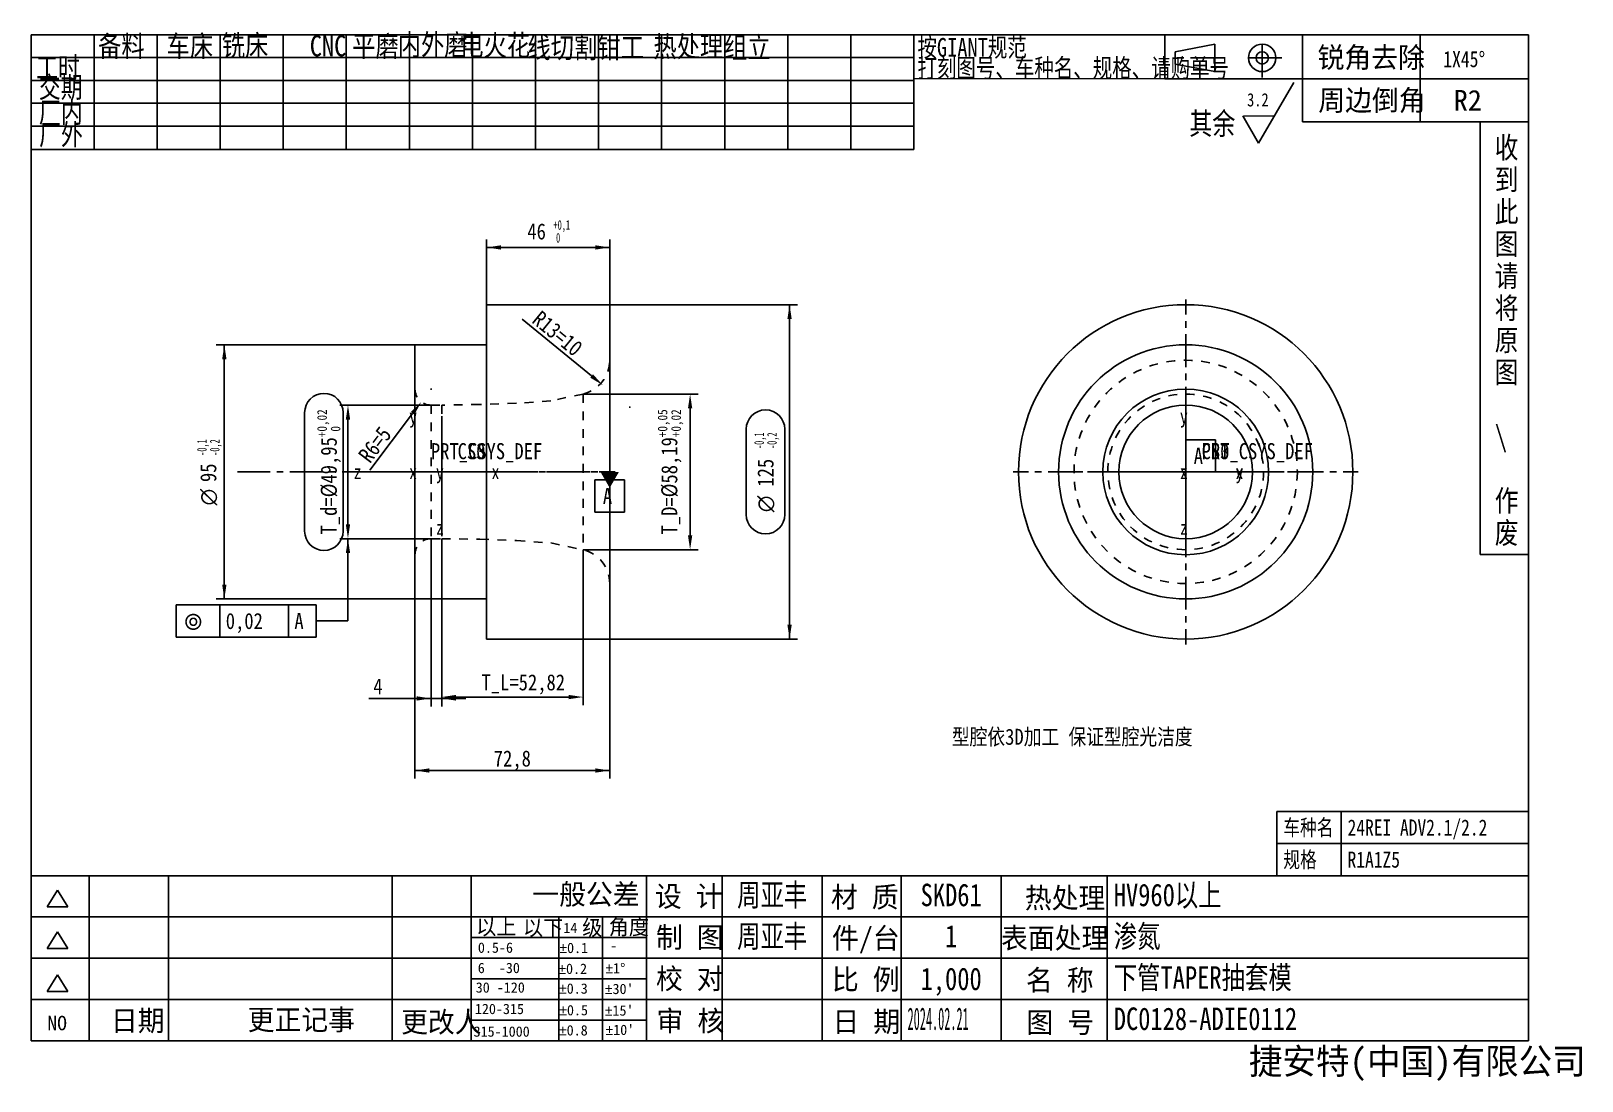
# Model space of a CAD drawing. Header units: millimetres. Extents: x 11 to 301, y 5 to 202.
import ezdxf
from ezdxf.enums import TextEntityAlignment as Align

# ---------------------------------------------------------------- set-up
doc = ezdxf.new("R2010")
doc.units = ezdxf.units.MM
doc.header["$LTSCALE"] = 16.335
doc.header["$PDMODE"] = 3
doc.header["$PDSIZE"] = 8
doc.linetypes.add('CENTER', pattern=[0.6, 0.375, -0.075, 0.075, -0.075])
doc.linetypes.add('HIDDEN', pattern=[0.2, 0.1, -0.1])
doc.layers.get('0').update_dxf_attribs({"linetype": 'CONTINUOUS'})
doc.layers.get('Defpoints').update_dxf_attribs({"linetype": 'CONTINUOUS'})
for name, color, linetype in [('02___PRT_ALL_AXES', 7, 'CONTINUOUS'), ('05___PRT_ALL_DTM_CSYS', 7, 'CONTINUOUS'), ('DEFAULT_1', 7, 'CENTER'), ('DEFAULT_2', 8, 'HIDDEN')]:
    doc.layers.add(name, color=color, linetype=linetype)
doc.styles.get("Standard").update_dxf_attribs({"font": 'txt', "width": 0.85})
doc.styles.add('TEXTSTYLE_2', font='txt')
doc.styles.add('TEXTSTYLE_3', font='gdt')
doc.styles.add('TEXTSTYLE_4', font='txt', dxfattribs={"width": 0.85})
doc.styles.add('TEXTSTYLE_5', font='txt', dxfattribs={"width": 0.8})
doc.styles.add('TEXTSTYLE_6', font='txt', dxfattribs={"width": 0.6})
doc.styles.add('TEXTSTYLE_7', font='gdt', dxfattribs={"width": 0.85})
doc.styles.add('TEXTSTYLE_8', font='txt', dxfattribs={"width": 0.4})
doc.dimstyles.new('DIMSTYLE_1', dxfattribs={"dimtxt": 3, "dimasz": 2.7, "dimexe": 1.5, "dimexo": 0, "dimgap": 0.75, "dimtad": 1, "dimlfac": 2, "dimtxsty": 'STANDARD', "dimblk": '_FILLED', "dimblk1": '_FILLED', "dimblk2": '_FILLED', "dimcen": 0.09, "dimadec": 0, "dimazin": 0, "dimtol": 1, "dimtp": 0.1, "dimtfac": 0.6, "dimtofl": 0, "dimtmove": 0, "dimatfit": 3, "dimldrblk": '_FILLED', "dimfxl": 1, "dimtolj": 1, "dimarcsym": 0})
doc.dimstyles.new('DIMSTYLE_2', dxfattribs={"dimtxt": 3, "dimasz": 2.7, "dimexe": 1.5, "dimexo": 0, "dimgap": 0.75, "dimtad": 1, "dimlfac": 2, "dimtxsty": 'STANDARD', "dimblk": '_FILLED', "dimblk1": '_FILLED', "dimblk2": '_FILLED', "dimcen": 0.09, "dimadec": 0, "dimazin": 0, "dimtol": 1, "dimtp": -0.1, "dimtm": 0.2, "dimtfac": 0.6, "dimtofl": 0, "dimtmove": 0, "dimatfit": 3, "dimldrblk": '_FILLED', "dimfxl": 1, "dimtolj": 1, "dimarcsym": 0})
doc.dimstyles.new('DIMSTYLE_3', dxfattribs={"dimtxt": 3, "dimasz": 2.7, "dimexe": 1.5, "dimexo": 0, "dimgap": 0.75, "dimtad": 1, "dimlfac": 2, "dimtxsty": 'STANDARD', "dimblk": '_FILLED', "dimblk1": '_FILLED', "dimblk2": '_FILLED', "dimcen": 0.09, "dimadec": 0, "dimazin": 0, "dimtp": 0.01, "dimtm": 0.01, "dimtfac": 1, "dimtofl": 0, "dimtmove": 0, "dimatfit": 3, "dimldrblk": '_FILLED', "dimfxl": 1, "dimtolj": 1, "dimarcsym": 0})
doc.dimstyles.new('DIMSTYLE_4', dxfattribs={"dimtxt": 3, "dimasz": 2.7, "dimexe": 1.5, "dimexo": 0, "dimgap": 0.75, "dimtad": 1, "dimlfac": 2, "dimtxsty": 'STANDARD', "dimblk": '_FILLED', "dimblk1": '_FILLED', "dimblk2": '_FILLED', "dimcen": 0.09, "dimadec": 0, "dimazin": 0, "dimtol": 1, "dimtp": 0.02, "dimtfac": 0.6, "dimtofl": 0, "dimtmove": 0, "dimatfit": 3, "dimldrblk": '_FILLED', "dimfxl": 1, "dimtolj": 1, "dimarcsym": 0})
doc.dimstyles.new('DIMSTYLE_5', dxfattribs={"dimtxt": 3, "dimasz": 2.7, "dimexe": 1.5, "dimexo": 0, "dimgap": 0.75, "dimtad": 1, "dimlfac": 2, "dimtxsty": 'STANDARD', "dimblk": '_FILLED', "dimblk1": '_FILLED', "dimblk2": '_FILLED', "dimcen": 0.09, "dimadec": 0, "dimazin": 0, "dimtol": 1, "dimtp": 0.05, "dimtm": -0.02, "dimtfac": 0.6, "dimtofl": 0, "dimtmove": 0, "dimatfit": 3, "dimldrblk": '_FILLED', "dimfxl": 1, "dimtolj": 1, "dimarcsym": 0})
doc.dimstyles.new('DIMSTYLE_6', dxfattribs={"dimtxt": 3, "dimasz": 2.7, "dimexe": 1.5, "dimexo": 0, "dimtad": 1, "dimlfac": 2, "dimtxsty": 'STANDARD', "dimblk": '_FILLED', "dimblk1": '_FILLED', "dimblk2": '_FILLED', "dimcen": 0.09, "dimadec": 0, "dimazin": 0, "dimtp": 0.01, "dimtm": 0.01, "dimtfac": 1, "dimtofl": 0, "dimtmove": 0, "dimatfit": 3, "dimldrblk": '_FILLED', "dimfxl": 1, "dimtolj": 1, "dimarcsym": 0})
doc.dimstyles.get("Standard").update_dxf_attribs({"dimtxt": 3, "dimasz": 2.7, "dimexe": 1.5, "dimexo": 0, "dimtad": 1, "dimtxsty": 'STANDARD', "dimblk": '_FILLED', "dimblk1": '_FILLED', "dimblk2": '_FILLED', "dimcen": 0.09, "dimadec": 0, "dimazin": 0, "dimtol": 1, "dimtp": 0.01, "dimtm": 0.01, "dimtfac": 1, "dimtofl": 0, "dimtmove": 0, "dimatfit": 3, "dimldrblk": '_FILLED', "dimfxl": 1, "dimtolj": 1, "dimarcsym": 0})

# ---------------------------------------------------------------- blocks, each defined once
blk = doc.blocks.new('_FILLED')
at = {"color": 0, "linetype": 'ByBlock'}
blk.add_solid([(0, 0), (-1, 0.15), (-1, -0.15)], dxfattribs=at)
blk = doc.blocks.new('*D1')
at = {"color": 2, "linetype": 'Continuous', "transparency": 16777216}
for p, q in [((96.41, 150.43), (96.41, 162.63)), ((119.41, 150.43), (119.41, 162.63)), ((96.41, 161.13), (107.91, 161.13)), ((119.41, 161.13), (107.91, 161.13))]:
    blk.add_line(p, q, dxfattribs=at)
at = {"color": 2, "linetype": 'Continuous', "transparency": 16777216, "xscale": 2.7, "yscale": 2.7, "zscale": 2.7, "rotation": 180}
blk.add_blockref('_FILLED', (96.41, 161.13), dxfattribs=at)
at = {"color": 2, "linetype": 'Continuous', "transparency": 16777216, "xscale": 2.7, "yscale": 2.7, "zscale": 2.7}
blk.add_blockref('_FILLED', (119.41, 161.13), dxfattribs=at)
at = {"color": 2, "linetype": 'Continuous', "transparency": 16777216, "width": 0.85}
blk.add_text('46', height=3, dxfattribs=at).set_placement((105.75, 162.63), align=Align.CENTER)
at = {"color": 2, "linetype": 'Continuous', "transparency": 16777216, "style": 'TEXTSTYLE_6', "width": 0.6}
for s, p in [('+0,1', (110.46, 164.43)), (' 0', (109.38, 162.03))]:
    blk.add_text(s, height=1.8, dxfattribs=at).set_placement(p, align=Align.CENTER)
blk = doc.blocks.new('*D2')
at = {"color": 2, "linetype": 'Continuous', "transparency": 16777216}
for p, q in [((119.41, 150.43), (154.53, 150.43)), ((153.03, 150.43), (153.03, 119.18)), ((153.03, 87.93), (153.03, 119.18)), ((119.41, 87.93), (154.53, 87.93))]:
    blk.add_line(p, q, dxfattribs=at)
at = {"color": 2, "linetype": 'Continuous', "transparency": 16777216, "xscale": 2.7, "yscale": 2.7, "zscale": 2.7}
for p, rotation in [((153.03, 150.43), 90), ((153.03, 87.93), 270)]:
    blk.add_blockref('_FILLED', p, dxfattribs=dict(at, rotation=rotation))
at = {"color": 2, "linetype": 'Continuous', "transparency": 16777216, "style": 'TEXTSTYLE_6', "width": 0.6}
for s, p in [('-0,1', (148.23, 125.01)), ('-0,2', (150.63, 125.01))]:
    blk.add_text(s, height=1.8, rotation=90, dxfattribs=at).set_placement(p, align=Align.CENTER)
at = {"color": 2, "linetype": 'Continuous', "transparency": 16777216, "width": 0.85}
blk.add_text('125', height=3, rotation=90, dxfattribs=at).set_placement((150.03, 119.02), align=Align.CENTER)
at = {"color": 2, "linetype": 'Continuous', "transparency": 16777216, "style": 'TEXTSTYLE_7'}
blk.add_text('n', height=3, rotation=90, dxfattribs=at).set_placement((150.03, 113.2), align=Align.CENTER)
blk = doc.blocks.new('*D3')
at = {"color": 2, "linetype": 'Continuous', "transparency": 16777216}
for p, q in [((83.01, 142.93), (45.88, 142.93)), ((47.38, 142.93), (47.38, 119.18)), ((47.38, 95.43), (47.38, 119.18)), ((83.01, 95.43), (45.88, 95.43))]:
    blk.add_line(p, q, dxfattribs=at)
at = {"color": 2, "linetype": 'Continuous', "transparency": 16777216, "xscale": 2.7, "yscale": 2.7, "zscale": 2.7}
for p, rotation in [((47.38, 142.93), 90), ((47.38, 95.43), 270)]:
    blk.add_blockref('_FILLED', p, dxfattribs=dict(at, rotation=rotation))
at = {"color": 2, "linetype": 'Continuous', "transparency": 16777216, "style": 'TEXTSTYLE_6', "width": 0.6}
for s, p in [('-0,1', (44.08, 123.73)), ('-0,2', (46.48, 123.73))]:
    blk.add_text(s, height=1.8, rotation=90, dxfattribs=at).set_placement(p, align=Align.CENTER)
at = {"color": 2, "linetype": 'Continuous', "transparency": 16777216, "width": 0.85}
blk.add_text('95', height=3, rotation=90, dxfattribs=at).set_placement((45.88, 119.02), align=Align.CENTER)
at = {"color": 2, "linetype": 'Continuous', "transparency": 16777216, "style": 'TEXTSTYLE_7'}
blk.add_text('n', height=3, rotation=90, dxfattribs=at).set_placement((45.88, 114.47), align=Align.CENTER)
blk = doc.blocks.new('*D4')
at = {"color": 2, "linetype": 'Continuous', "transparency": 16777216}
for p, q in [((83.01, 95.43), (83.01, 61.87)), ((119.41, 87.93), (119.41, 61.87)), ((83.01, 63.37), (101.21, 63.37)), ((119.41, 63.37), (101.21, 63.37))]:
    blk.add_line(p, q, dxfattribs=at)
at = {"color": 2, "linetype": 'Continuous', "transparency": 16777216, "xscale": 2.7, "yscale": 2.7, "zscale": 2.7, "rotation": 180}
blk.add_blockref('_FILLED', (83.01, 63.37), dxfattribs=at)
at = {"color": 2, "linetype": 'Continuous', "transparency": 16777216, "xscale": 2.7, "yscale": 2.7, "zscale": 2.7}
blk.add_blockref('_FILLED', (119.41, 63.37), dxfattribs=at)
at = {"color": 2, "linetype": 'Continuous', "transparency": 16777216, "insert": (101.21, 67.12), "char_height": 3, "width": 10.2, "attachment_point": 2, "line_spacing_factor": 0.9}
blk.add_mtext('72,8', dxfattribs=at)
blk = doc.blocks.new('*D5')
at = {"color": 0, "linetype": 'Continuous', "lineweight": -2, "transparency": 16777216}
for p, q in [((87.13, 131.67), (68.99, 131.67)), ((70.49, 128.97), (70.49, 109.4)), ((87.76, 106.7), (68.99, 106.7))]:
    blk.add_line(p, q, dxfattribs=at)
at = {"layer": 'Defpoints', "color": 0, "linetype": 'Continuous', "transparency": 16777216}
for p in [(87.13, 131.67), (70.49, 106.7), (87.76, 106.7)]:
    blk.add_point(p, dxfattribs=at)
at = {"color": 0, "linetype": 'Continuous', "lineweight": -2, "transparency": 16777216, "xscale": 2.7, "yscale": 2.7, "zscale": 2.7}
for p, rotation in [((70.49, 131.67), 90), ((70.49, 106.7), 270)]:
    blk.add_blockref('_FILLED', p, dxfattribs=dict(at, rotation=rotation))
at = {"color": 0, "linetype": 'Continuous', "transparency": 16777216, "insert": (64.74, 119.18), "char_height": 3, "attachment_point": 2, "rotation": 90}
blk.add_mtext('\\A1;T_d=%%C49,95{\\H1.8;\\S+0,02^  0;}', dxfattribs=at)
blk = doc.blocks.new('*D6')
at = {"color": 0, "linetype": 'Continuous', "lineweight": -2, "transparency": 16777216}
for p, q in [((114.42, 133.73), (135.94, 133.73)), ((134.44, 107.33), (134.44, 131.03)), ((114.42, 104.63), (135.94, 104.63))]:
    blk.add_line(p, q, dxfattribs=at)
at = {"layer": 'Defpoints', "color": 0, "linetype": 'Continuous', "transparency": 16777216}
for p in [(114.42, 133.73), (134.44, 133.73), (114.42, 104.63)]:
    blk.add_point(p, dxfattribs=at)
at = {"color": 0, "linetype": 'Continuous', "lineweight": -2, "transparency": 16777216, "xscale": 2.7, "yscale": 2.7, "zscale": 2.7}
for p, rotation in [((134.44, 133.73), 90), ((134.44, 104.63), 270)]:
    blk.add_blockref('_FILLED', p, dxfattribs=dict(at, rotation=rotation))
at = {"color": 0, "linetype": 'Continuous', "transparency": 16777216, "insert": (128.39, 119.18), "char_height": 3, "attachment_point": 2, "rotation": 90}
blk.add_mtext('\\A1;T_D=%%C58,19{\\H1.8;\\S+0,05^ +0,02;}', dxfattribs=at)
blk = doc.blocks.new('*D7')
at = {"color": 0, "linetype": 'Continuous', "lineweight": -2, "transparency": 16777216}
for p, q in [((88.01, 106.7), (88.01, 75.6)), ((114.42, 104.63), (114.42, 75.6)), ((90.71, 77.1), (111.72, 77.1))]:
    blk.add_line(p, q, dxfattribs=at)
at = {"layer": 'Defpoints', "color": 0, "linetype": 'Continuous', "transparency": 16777216}
for p in [(88.01, 106.7), (114.42, 104.63), (114.42, 77.1)]:
    blk.add_point(p, dxfattribs=at)
at = {"color": 0, "linetype": 'Continuous', "lineweight": -2, "transparency": 16777216, "xscale": 2.7, "yscale": 2.7, "zscale": 2.7, "rotation": 180}
blk.add_blockref('_FILLED', (88.01, 77.1), dxfattribs=at)
at = {"color": 0, "linetype": 'Continuous', "lineweight": -2, "transparency": 16777216, "xscale": 2.7, "yscale": 2.7, "zscale": 2.7}
blk.add_blockref('_FILLED', (114.42, 77.1), dxfattribs=at)
at = {"color": 0, "linetype": 'Continuous', "transparency": 16777216, "insert": (103.26, 81.35), "char_height": 3, "width": 12.75, "attachment_point": 2}
blk.add_mtext('\\A1;T_L=52,82', dxfattribs=at)
blk = doc.blocks.new('*D8')
at = {"color": 2, "linetype": 'Continuous', "transparency": 16777216}
for p, q in [((86.01, 106.7), (86.01, 75.34)), ((88.01, 106.7), (88.01, 75.34)), ((86.01, 76.84), (74.41, 76.84)), ((74.41, 76.84), (87.01, 76.84)), ((92.51, 76.84), (87.01, 76.84)), ((88.01, 76.84), (92.51, 76.84))]:
    blk.add_line(p, q, dxfattribs=at)
at = {"color": 2, "linetype": 'Continuous', "transparency": 16777216, "xscale": 2.7, "yscale": 2.7, "zscale": 2.7}
blk.add_blockref('_FILLED', (86.01, 76.84), dxfattribs=at)
at = {"color": 2, "linetype": 'Continuous', "transparency": 16777216, "xscale": 2.7, "yscale": 2.7, "zscale": 2.7, "rotation": 180}
blk.add_blockref('_FILLED', (88.01, 76.84), dxfattribs=at)
at = {"color": 2, "linetype": 'Continuous', "transparency": 16777216, "insert": (76.96, 80.59), "char_height": 3, "width": 2.55, "attachment_point": 3, "line_spacing_factor": 0.9}
blk.add_mtext('4', dxfattribs=at)
blk = doc.blocks.new('*D9')
at = {"color": 0, "linetype": 'Continuous', "lineweight": -2, "transparency": 16777216}
for p, q in [((85.92, 134.67), (86.1, 134.67)), ((86.01, 134.58), (86.01, 134.76)), ((74.56, 119.51), (82.57, 130.12))]:
    blk.add_line(p, q, dxfattribs=at)
at = {"layer": 'Defpoints', "color": 0, "linetype": 'Continuous', "transparency": 16777216}
for p in [(86.01, 134.67), (84.2, 132.28)]:
    blk.add_point(p, dxfattribs=at)
at = {"color": 0, "linetype": 'Continuous', "lineweight": -2, "transparency": 16777216, "xscale": 2.7, "yscale": 2.7, "zscale": 2.7, "rotation": 52.92555056124151}
blk.add_blockref('_FILLED', (84.2, 132.28), dxfattribs=at)
at = {"color": 0, "linetype": 'Continuous', "transparency": 16777216, "insert": (76.4, 127.96), "char_height": 3, "width": 5.1, "attachment_point": 3, "rotation": 52.9256}
blk.add_mtext('\\A1;R6=5', dxfattribs=at)
blk = doc.blocks.new('*D10')
at = {"color": 0, "linetype": 'Continuous', "lineweight": -2, "transparency": 16777216}
for p, q in [((103.07, 147.71), (116.03, 137.11)), ((123.06, 131.28), (123.24, 131.28)), ((123.15, 131.19), (123.15, 131.37))]:
    blk.add_line(p, q, dxfattribs=at)
at = {"layer": 'Defpoints', "color": 0, "linetype": 'Continuous', "transparency": 16777216}
for p in [(118.12, 135.4), (123.15, 131.28)]:
    blk.add_point(p, dxfattribs=at)
at = {"color": 0, "linetype": 'Continuous', "lineweight": -2, "transparency": 16777216, "xscale": 2.7, "yscale": 2.7, "zscale": 2.7, "rotation": 320.7255145840577}
blk.add_blockref('_FILLED', (118.12, 135.4), dxfattribs=at)
at = {"color": 0, "linetype": 'Continuous', "transparency": 16777216, "insert": (110.62, 146.22), "char_height": 3, "width": 7.65, "attachment_point": 2, "rotation": 320.7255}
blk.add_mtext('\\A1;R13=10', dxfattribs=at)
blk = doc.blocks.new('*T11')
at = {"color": 2, "linetype": 'Continuous'}
for p, q in [((0, 0), (150.6908, 0)), ((0, 0), (0, -30.848)), ((18.693, 0), (18.693, -30.848)), ((33.45, 0), (33.45, -30.848)), ((52.142, 0), (52.142, -30.848)), ((71.9857, 0), (71.9857, -30.848)), ((150.6908, 0), (150.6908, -30.848)), ((0, -7.715), (150.6908, -7.715)), ((0, -15.426), (150.6908, -15.426)), ((0, -23.137), (150.6908, -23.137)), ((0, -30.848), (150.6908, -30.848))]:
    blk.add_line(p, q, dxfattribs=at)
at = {"color": 7, "linetype": 'Continuous', "char_height": 4.2, "line_spacing_factor": 0.9}
for s, insert, width, attachment_point, style in [('周亚丰', (9.3465, -1.5), 20.16, 2, 'TEXTSTYLE_5'), ('SKD61', (42.796, -1.5), 33.6, 2, 'TEXTSTYLE_5'), ('HV960以上', (73.1857, -1.5), 47.04, 1, 'TEXTSTYLE_5'), ('周亚丰', (9.3465, -9.215), 20.16, 2, 'TEXTSTYLE_5'), ('渗氮', (73.1857, -9.215), 13.44, 1, 'TEXTSTYLE_5'), ('1', (42.796, -9.215), 6.72, 2, 'TEXTSTYLE_5'), ('1,000', (42.796, -17.1815), 33.6, 2, 'TEXTSTYLE_5'), ('下管TAPER抽套模 ', (73.1857, -16.926), 73.92, 1, 'TEXTSTYLE_5'), ('2024.02.21\\P \\P ', (34.65, -24.637), 33.6, 1, 'TEXTSTYLE_8'), ('DC0128-ADIE0112', (73.1857, -24.637), 100.8, 1, 'TEXTSTYLE_5')]:
    blk.add_mtext(s, dxfattribs=dict(at, insert=insert, width=width, attachment_point=attachment_point, style=style))
blk = doc.blocks.new('*T12')
at = {"color": 2, "linetype": 'Continuous'}
for p, q in [((0, 0), (47, 0)), ((0, 0), (0, -12)), ((12, 0), (12, -12)), ((47, 0), (47, -12)), ((0, -6), (47, -6)), ((0, -12), (47, -12))]:
    blk.add_line(p, q, dxfattribs=at)
at = {"color": 7, "linetype": 'Continuous', "char_height": 3, "attachment_point": 1, "line_spacing_factor": 0.9, "style": 'TEXTSTYLE_5'}
for s, insert, width in [('车种名', (1.2, -1.5), 14.4), ('24REI ADV2.1/2.2', (13.2, -1.5), 76.8), ('规格', (1.2, -7.5), 9.6)]:
    blk.add_mtext(s, dxfattribs=dict(at, insert=insert, width=width))
at = {"color": 2, "linetype": 'Continuous', "insert": (13.2, -7.5), "char_height": 3, "width": 28.8, "attachment_point": 1, "line_spacing_factor": 0.9, "style": 'TEXTSTYLE_5'}
blk.add_mtext('R1A1Z5', dxfattribs=at)

msp = doc.modelspace()

# ---------------------------------------------------------------- linework, layer by layer
at = {"color": 7, "linetype": 'Continuous'}
for p, q in [((11.2469, 200.8695), (11.2469, 12.8626)), ((11.247, 200.8696), (291.1286, 200.8695)), ((291.1286, 12.8626), (291.1286, 200.8695)), ((282.1286, 103.7151), (282.1286, 184.6032)), ((282.1286, 103.7151), (291.1286, 103.7151)), ((11.2469, 12.8626), (291.1286, 12.8626))]:
    msp.add_line(p, q, dxfattribs=at)
at = {"color": 2, "linetype": 'Continuous'}
for p, q in [((23.0342, 200.8695), (23.0342, 179.4155)), ((34.8216, 200.8695), (34.8216, 179.4155)), ((46.6089, 200.8695), (46.6089, 179.4155)), ((58.3962, 200.8695), (58.3962, 179.4155)), ((70.1835, 200.8695), (70.1835, 179.4155)), ((81.9708, 200.8695), (81.9708, 179.4155)), ((93.7582, 200.8695), (93.7582, 179.4155)), ((105.5455, 200.8695), (105.5455, 179.4155)), ((117.3328, 200.8695), (117.3328, 179.4155)), ((129.1201, 200.8695), (129.1201, 179.4155)), ((140.9074, 200.8695), (140.9074, 179.4155)), ((152.6948, 200.8695), (152.6948, 179.4155)), ((164.4821, 200.8695), (164.4821, 179.4155)), ((176.2694, 200.8695), (176.2694, 179.4155)), ((223.1837, 200.8695), (223.1837, 192.6744)), ((248.9083, 200.8695), (248.9083, 184.6032)), ((270.8817, 184.6032), (270.8817, 200.8695)), ((225.1222, 197.7076), (232.5267, 199.1069)), ((225.1222, 197.7076), (225.1222, 195.3919)), ((232.5267, 199.1069), (232.5267, 193.9926)), ((11.2469, 196.6088), (176.2694, 196.6088)), ((225.1222, 195.3919), (232.5267, 193.9926)), ((11.2469, 192.348), (176.2694, 192.348)), ((223.1837, 192.6744), (176.1981, 192.7057)), ((223.1837, 192.6744), (291.1286, 192.6744)), ((240.7098, 180.6162), (247.2669, 191.9734)), ((11.2469, 188.0873), (176.2694, 188.0873)), ((237.7628, 185.7207), (240.7098, 180.6162)), ((237.8794, 185.6776), (243.6569, 185.7207)), ((11.2469, 183.8265), (176.2694, 183.8265)), ((248.9083, 184.6032), (291.1286, 184.6032)), ((11.2469, 179.4155), (176.2694, 179.4155)), ((62.3902, 130.2576), (62.3902, 108.1076)), ((69.5902, 108.1076), (69.5902, 130.2576)), ((88.0104, 108.7876), (88.0104, 129.5776)), ((227.0717, 108.7876), (227.0717, 129.5776)), ((144.9324, 127.1676), (144.9324, 111.1976)), ((152.1324, 111.1976), (152.1324, 127.1676)), ((98.4054, 119.1826), (77.6154, 119.1826)), ((237.4667, 119.1826), (216.6767, 119.1826)), ((38.3963, 94.3146), (38.3963, 88.3146)), ((64.5213, 94.3146), (38.3963, 94.3146)), ((46.5213, 88.3146), (46.5213, 94.3146)), ((59.3463, 88.3146), (59.3463, 94.3146)), ((64.5213, 88.3146), (64.5213, 94.3146)), ((38.3963, 88.3146), (64.5213, 88.3146)), ((11.2469, 43.7151), (291.1286, 43.7151)), ((22.09, 12.8626), (22.09, 43.7151)), ((36.9344, 12.8626), (36.9344, 43.7151)), ((78.7281, 12.8626), (78.7281, 43.7151)), ((93.4902, 12.8626), (93.4902, 43.7151)), ((126.2708, 12.8692), (126.2709, 43.7151)), ((192.5806, 12.8696), (192.5799, 43.7151)), ((212.4235, 12.8626), (212.4235, 43.7151)), ((16.205, 40.9885), (14.269, 37.8627)), ((16.205, 40.9885), (18.141, 37.8627)), ((14.269, 37.8627), (18.141, 37.8627)), ((11.2469, 36.002), (291.1286, 36.002)), ((109.8805, 12.8626), (109.8805, 36.002)), ((118.0757, 12.8626), (118.0757, 36.002)), ((16.205, 33.2485), (14.269, 30.1228)), ((16.205, 33.2485), (18.141, 30.1228)), ((93.4902, 32.1454), (126.2709, 32.1454)), ((14.269, 30.1228), (18.141, 30.1228)), ((11.2469, 28.2888), (291.1286, 28.2888)), ((16.205, 25.2109), (14.269, 22.0852)), ((16.205, 25.2109), (18.141, 22.0852)), ((93.4902, 24.4323), (126.2709, 24.4323)), ((11.2469, 20.5757), (291.1286, 20.5757)), ((14.269, 22.0852), (18.141, 22.0852)), ((93.4902, 16.7192), (126.2709, 16.7192))]:
    msp.add_line(p, q, dxfattribs=at)
for radius in [2.5571, 1.1578]:
    msp.add_circle((241.3799, 196.5497), radius, dxfattribs=at)
at = {"color": 7, "linetype": 'Continuous'}
for radius in [15.4875, 12.4875]:
    msp.add_circle((227.0717, 119.1826), radius, dxfattribs=at)
at = {"color": 2, "linetype": 'Continuous'}
for centre, start, end in [((65.9902, 130.2576), 0, 180), ((148.5324, 127.1676), 0, 180), ((148.5324, 111.1976), 180, 360), ((65.9902, 108.1076), 180, 360)]:
    msp.add_arc(centre, 3.6, start, end, dxfattribs=at)
at = {"layer": '02___PRT_ALL_AXES', "color": 2, "linetype": 'CENTER'}
for p, q in [((227.0717, 119.1826), (227.0717, 151.4326)), ((49.8136, 119.1826), (120.4104, 119.1826)), ((227.0717, 119.1826), (194.8217, 119.1826)), ((227.0717, 119.1826), (227.0717, 86.9326)), ((227.0717, 119.1826), (259.3217, 119.1826))]:
    msp.add_line(p, q, dxfattribs=at)
at = {"layer": '02___PRT_ALL_AXES', "color": 7, "linetype": 'Continuous'}
for p, q in [((96.4104, 150.4326), (96.4104, 87.9326)), ((119.4104, 150.4326), (96.4104, 150.4326)), ((119.4104, 150.4326), (119.4104, 87.9326)), ((83.0104, 142.9326), (83.0104, 95.4326)), ((96.4104, 142.9326), (83.0104, 142.9326)), ((96.4104, 95.4326), (83.0104, 95.4326)), ((119.4104, 87.9326), (96.4104, 87.9326))]:
    msp.add_line(p, q, dxfattribs=at)
at = {"layer": '02___PRT_ALL_AXES', "color": 2, "linetype": 'Continuous'}
for p, q in [((227.0717, 125.1826), (232.6217, 125.1826)), ((232.6217, 125.1826), (232.6217, 119.1826)), ((116.6354, 117.6826), (122.1854, 117.6826)), ((116.6354, 111.6826), (116.6354, 117.6826)), ((122.1854, 117.6826), (122.1854, 111.6826)), ((122.1854, 111.6826), (116.6354, 111.6826))]:
    msp.add_line(p, q, dxfattribs=at)
at = {"layer": '02___PRT_ALL_AXES', "color": 7, "linetype": 'Continuous'}
for radius in [31.25, 23.75]:
    msp.add_circle((227.0717, 119.1826), radius, dxfattribs=at)
at = {"layer": '02___PRT_ALL_AXES', "color": 2, "linetype": 'Continuous'}
msp.add_solid([(121.1425, 119.1826), (117.6784, 119.1826), (119.4104, 116.1826)], dxfattribs=at)
at = {"layer": '05___PRT_ALL_DTM_CSYS', "color": 2, "linetype": 'Continuous'}
for p, q in [((83.0104, 129.5776), (83.0104, 108.7876)), ((88.0104, 108.7876), (88.0104, 129.5776)), ((227.0717, 129.5776), (227.0717, 108.7876)), ((227.0717, 108.7876), (227.0717, 129.5776)), ((72.6154, 119.1826), (93.4054, 119.1826)), ((98.4054, 119.1826), (77.6154, 119.1826)), ((237.4667, 119.1826), (216.6767, 119.1826)), ((237.4667, 119.1826), (216.6767, 119.1826))]:
    msp.add_line(p, q, dxfattribs=at)
at = {"layer": 'DEFAULT_1', "color": 7, "linetype": 'CENTER'}
for p, q in [((241.3799, 192.8899), (241.3799, 200.2096)), ((234.0665, 196.5497), (224.5859, 196.5497)), ((245.0419, 196.5497), (237.7179, 196.5497))]:
    msp.add_line(p, q, dxfattribs=at)
at = {"layer": 'DEFAULT_2', "color": 8, "linetype": 'HIDDEN'}
for p, q in [((119.4104, 140.0528), (119.4104, 98.3124)), ((83.0104, 134.6701), (83.0104, 103.6951)), ((114.4228, 133.7312), (114.4228, 104.634)), ((86.0104, 131.6701), (86.0104, 106.6951)), ((86.0104, 131.6701), (88.0104, 131.6701)), ((88.0104, 131.6701), (88.0104, 106.6951)), ((88.0104, 119.1826), (119.4104, 119.1826)), ((206.2015, 119.1826), (214.5842, 119.1826)), ((239.5592, 119.1826), (247.9419, 119.1826)), ((86.0104, 106.6951), (88.0104, 106.6951))]:
    msp.add_line(p, q, dxfattribs=at)
for points in [[(114.4228, 133.7312), (108.4001, 132.4713), (101.9614, 132.0066), (95.1558, 131.7791), (88.0104, 131.6701)], [(88.0104, 106.6951), (95.1558, 106.5861), (101.9613, 106.3586), (108.4, 105.8939), (114.4228, 104.634)]]:
    msp.add_lwpolyline(points, dxfattribs=at)
for radius in [20.8702, 14.5486]:
    msp.add_circle((227.0717, 119.1826), radius, dxfattribs=at)
for centre, radius, start, end in [((112.9104, 140.0528), 6.5, 283.454711, 359.850895), ((86.0104, 134.6701), 3, 180, 270), ((86.0104, 103.6951), 3, 90, 180), ((112.9104, 98.3124), 6.5, 0.149105, 76.545289)]:
    msp.add_arc(centre, radius, start, end, dxfattribs=at)

# ---------------------------------------------------------------- block references
for name, p in [('*T12', (244.1299, 55.7173)), ('*T11', (140.4378, 43.7151))]:
    msp.add_blockref(name, p)

# ---------------------------------------------------------------- texts
at = {"color": 2, "linetype": 'Continuous', "width": 0.85}
for s, p in [('0,02', (47.6463, 89.8146)), ('A', (60.4713, 89.8146))]:
    msp.add_text(s, height=3, dxfattribs=at).set_placement(p)
at = {"color": 2, "linetype": 'Continuous', "style": 'TEXTSTYLE_7'}
msp.add_text('r', height=3, dxfattribs=at).set_placement((39.8963, 89.8146))
at = {"color": 2, "linetype": 'Continuous'}
for s, insert, char_height, width, attachment_point, line_spacing_factor, style in [('备料', (32.4861, 200.6903), 3.93538, 10.035217, 3, 0.9, 'TEXTSTYLE_4'), ('车床', (45.2772, 200.7339), 3.93538, 10.035217, 3, 0.9, 'TEXTSTYLE_4'), ('铣床', (55.6006, 200.8509), 3.93538, 10.035216, 3, 0.9, 'TEXTSTYLE_4'), ('CNC', (70.1823, 200.7898), 3.93538, 14.476574, 3, 0.9, 'TEXTSTYLE_4'), ('平磨', (79.9609, 200.7108), 3.93538, 10.035217, 3, 0.9, 'TEXTSTYLE_4'), ('内外磨', (92.8505, 201.0002), 3.93538, 15.052825, 3, 0.9, 'TEXTSTYLE_4'), ('电火花', (104.5234, 200.8873), 3.93538, 15.052825, 3, 0.9, 'TEXTSTYLE_4'), ('线切割', (117.0867, 200.4657), 3.93538, 15.052825, 3, 0.9, 'TEXTSTYLE_4'), ('钳工', (125.8194, 200.4639), 3.93538, 10.035217, 3, 0.9, 'TEXTSTYLE_4'), ('热处理', (140.6285, 200.6595), 3.93538, 15.052825, 3, 0.9, 'TEXTSTYLE_4'), ('组立', (149.4871, 200.4672), 3.93538, 10.035217, 3, 0.9, 'TEXTSTYLE_4'), ('按GIANT规范\\P打刻图号、车种名、规格、请购单号', (176.9356, 200.2731), 3.5, 67.2, 1, 0.66, 'TEXTSTYLE_5'), ('工时', (20.3849, 196.7193), 3.93538, 9.44491, 3, 0.9, 'TEXTSTYLE_5'), ('锐角去除', (251.7222, 198.5792), 3.85655, 23.139312, 1, 0.9, 'TEXTSTYLE_2'), ('1X45\\Fgdt;{\\Fgdt;~}', (275.2177, 197.8414), 3.019274, 11.674526, 1, 0.9, 'TEXTSTYLE_5'), ('交期', (20.8819, 193.0546), 3.93538, 9.44491, 3, 0.9, 'TEXTSTYLE_5'), ('厂内', (20.8929, 188.391), 3.93538, 9.44491, 3, 0.9, 'TEXTSTYLE_5'), ('3.2', (238.5487, 189.9601), 2.46965, 5.927163, 1, 0.9, 'TEXTSTYLE_5'), ('周边倒角', (251.8545, 190.5518), 3.85655, 23.139312, 1, 0.9, 'TEXTSTYLE_2'), ('R2', (277.1801, 190.5685), 3.85655, 7.713104, 1, 0.9, 'TEXTSTYLE_2'), ('其余', (227.7506, 186.3586), 4.13215, 9.917156, 1, 0.9, 'TEXTSTYLE_5'), ('厂外', (20.9368, 184.1992), 3.93538, 9.44491, 3, 0.9, 'TEXTSTYLE_5'), ('一般公差', (104.9375, 42.1596), 3.85655, 23.13931, 1, 0.9, 'TEXTSTYLE_2'), ('设 计', (127.8668, 41.7835), 3.85655, 17.354482, 1, 0.9, 'TEXTSTYLE_2'), ('材 质', (160.7542, 41.6494), 3.85655, 17.354481, 1, 0.9, 'TEXTSTYLE_2'), ('热处理', (197.0094, 41.4972), 3.85655, 17.354481, 1, 0.9, 'TEXTSTYLE_2'), ('以上', (94.4543, 35.5856), 2.89241, 8.677241, 1, 0.9, 'TEXTSTYLE_2'), ('以下', (103.1973, 35.4401), 2.89241, 8.677241, 1, 0.9, 'TEXTSTYLE_2'), ('14', (110.7509, 34.9128), 1.92828, 3.856552, 1, 0.9, 'TEXTSTYLE_2'), ('级', (114.2716, 35.4401), 2.8924, 4.338621, 1, 0.9, 'TEXTSTYLE_2'), ('角度', (119.226, 35.5856), 2.89241, 8.677241, 1, 0.9, 'TEXTSTYLE_2'), ('制 图', (128.0693, 34.1146), 3.85655, 17.354482, 1, 0.9, 'TEXTSTYLE_2'), ('件/台', (160.9567, 33.9806), 3.85655, 17.354481, 1, 0.9, 'TEXTSTYLE_2'), ('表面处理', (202.5902, 33.9866), 3.85655, 23.139308, 2, 0.9, 'TEXTSTYLE_2'), ('0.5-6', (94.773, 31.2314), 1.92828, 9.641379, 1, 0.9, 'TEXTSTYLE_2'), ('{\\Fgdt;`}\\Ftxt;0.1', (110.0274, 31.1821), 1.928276, 8.034483, 1, 0.9, 'TEXTSTYLE_3'), ('-', (119.4988, 31.5765), 1.9283, 1.928276, 1, 0.9, 'TEXTSTYLE_2'), ('6  -30', (94.7515, 27.4348), 1.92828, 11.569655, 1, 0.9, 'TEXTSTYLE_2'), ('{\\Fgdt;`}\\Ftxt;0.2', (109.83, 27.2847), 1.928276, 8.034483, 1, 0.9, 'TEXTSTYLE_3'), ('{\\Fgdt;`}\\Ftxt;1\\Fgdt;{\\Fgdt;~}', (118.6062, 27.3891), 1.928276, 5.463448, 1, 0.9, 'TEXTSTYLE_3'), ('校 对', (128.0693, 26.4015), 3.85655, 17.354482, 1, 0.9, 'TEXTSTYLE_2'), ('比 例', (160.9567, 26.2674), 3.85655, 17.354481, 1, 0.9, 'TEXTSTYLE_2'), ('名 称', (197.2119, 26.1153), 3.85655, 17.354481, 1, 0.9, 'TEXTSTYLE_2'), ('30 -120', (94.3661, 23.7841), 1.92828, 13.497931, 1, 0.9, 'TEXTSTYLE_2'), ('{\\Fgdt;`}\\Ftxt;0.3', (109.9622, 23.5847), 1.928276, 8.034483, 1, 0.9, 'TEXTSTYLE_3'), ("{\\Fgdt;`}\\Ftxt;30'", (118.522, 23.5195), 1.928276, 8.034483, 1, 0.9, 'TEXTSTYLE_3'), ('NO', (14.2943, 17.5212), 2.69959, 5.399172, 1, 0.9, 'TEXTSTYLE_2'), ('日期', (26.1811, 18.542), 3.85655, 11.569655, 1, 0.9, 'TEXTSTYLE_2'), ('更正记事', (51.741, 18.7215), 3.85655, 23.13931, 1, 0.9, 'TEXTSTYLE_2'), ('更改人', (80.4241, 18.2925), 3.85655, 17.354483, 1, 0.9, 'TEXTSTYLE_2'), ('120-315', (94.2109, 19.7748), 1.92828, 13.497931, 1, 0.9, 'TEXTSTYLE_2'), ('{\\Fgdt;`}\\Ftxt;0.5', (110.0043, 19.5467), 1.928276, 8.034483, 1, 0.9, 'TEXTSTYLE_3'), ("{\\Fgdt;`}\\Ftxt;15'", (118.5108, 19.4816), 1.928276, 8.034483, 1, 0.9, 'TEXTSTYLE_3'), ('审 核', (128.1705, 18.4985), 3.85655, 17.354482, 1, 0.9, 'TEXTSTYLE_2'), ('日 期', (161.058, 18.3644), 3.85655, 17.354481, 1, 0.9, 'TEXTSTYLE_2'), ('图 号', (197.3131, 18.2123), 3.85655, 17.354481, 1, 0.9, 'TEXTSTYLE_2'), ('315-1000', (93.9673, 15.5488), 1.92828, 15.42621, 1, 0.9, 'TEXTSTYLE_2'), ('{\\Fgdt;`}\\Ftxt;0.8', (109.9511, 15.7809), 1.928276, 8.034483, 1, 0.9, 'TEXTSTYLE_3'), ("{\\Fgdt;`}\\Ftxt;10'", (118.6456, 15.8729), 1.928276, 8.034483, 1, 0.9, 'TEXTSTYLE_3'), ('捷安特(中国)有限公司', (238.8843, 11.4518), 4.82069, 79.541385, 1, 0.9, 'TEXTSTYLE_2')]:
    msp.add_mtext(s, dxfattribs=dict(at, insert=insert, char_height=char_height, width=width, attachment_point=attachment_point, line_spacing_factor=line_spacing_factor, style=style))
at = {"color": 2, "linetype": 'Continuous', "attachment_point": 1, "line_spacing_factor": 0.9}
for s, insert, char_height, width in [('收\\P到\\P此\\P图\\P请\\P将\\P原\\P图\\P \\P\\\\\\P \\P作\\P废', (284.8456, 181.8082), 4, 5.1), ('型腔依3D加工 保证型腔光洁度\\P ', (183.3776, 71.1768), 3, 57.375)]:
    msp.add_mtext(s, dxfattribs=dict(at, insert=insert, char_height=char_height, width=width))
at = {"color": 7, "linetype": 'Continuous', "char_height": 3, "width": 7.65, "attachment_point": 1, "line_spacing_factor": 0.9}
for insert in [(90.9804, 124.5586), (230.0417, 124.5586)]:
    msp.add_mtext('CS3', dxfattribs=dict(at, insert=insert))
at = {"color": 7, "linetype": 'Continuous', "char_height": 2.6849, "width": 2.147946, "attachment_point": 1, "line_spacing_factor": 0.9, "style": 'TEXTSTYLE_5'}
for s, insert in [('y', (86.9364, 120.5251)), ('x', (97.3314, 120.5251)), ('x', (225.9977, 120.5251)), ('y', (236.3927, 120.5251)), ('z', (86.9364, 110.1301)), ('z', (225.9977, 110.1301))]:
    msp.add_mtext(s, dxfattribs=dict(at, insert=insert))
at = {"layer": '02___PRT_ALL_AXES', "color": 2, "linetype": 'Continuous', "char_height": 3, "width": 2.55, "attachment_point": 1, "line_spacing_factor": 0.9}
for insert in [(228.5717, 123.6826), (118.1354, 116.1826)]:
    msp.add_mtext('A', dxfattribs=dict(at, insert=insert))
at = {"layer": '05___PRT_ALL_DTM_CSYS', "color": 7, "linetype": 'Continuous', "char_height": 2.6849, "width": 2.147946, "attachment_point": 1, "line_spacing_factor": 0.9, "style": 'TEXTSTYLE_5'}
for s, insert in [('y', (81.9364, 130.9201)), ('y', (225.9977, 130.9201)), ('z', (71.5414, 120.5251)), ('x', (81.9364, 120.5251)), ('y', (86.9364, 120.5251)), ('x', (97.3314, 120.5251)), ('x', (225.9977, 120.5251)), ('z', (225.9977, 120.5251)), ('y', (236.3927, 120.5251)), ('x', (236.3927, 120.5251)), ('z', (86.9364, 110.1301)), ('z', (225.9977, 110.1301))]:
    msp.add_mtext(s, dxfattribs=dict(at, insert=insert))
at = {"layer": '05___PRT_ALL_DTM_CSYS', "color": 7, "linetype": 'Continuous', "char_height": 3, "attachment_point": 1, "line_spacing_factor": 0.9}
for s, insert, width in [('PRT_CSYS_DEF', (85.9804, 124.5586), 30.6), ('CS0', (90.9804, 124.5586), 7.65), ('CS0', (230.0417, 124.5586), 7.65), ('PRT_CSYS_DEF', (230.0417, 124.5586), 30.6)]:
    msp.add_mtext(s, dxfattribs=dict(at, insert=insert, width=width))

# ---------------------------------------------------------------- dimensions: what is measured, and where the dimension line sits
at = {"color": 2, "linetype": 'Continuous'}
for base, p1, p2, dimstyle, picture, middle in [((96.4104, 161.133), (119.4104, 150.4326), (96.4104, 150.4326), 'DIMSTYLE_1', '*D1', (107.9104, 161.133)), ((86.0104, 76.8439), (88.0104, 106.6951), (86.0104, 106.6951), 'DIMSTYLE_3', '*D8', (75.767, 76.8439))]:
    dim = msp.add_linear_dim(base=base, p1=p1, p2=p2, angle=180, dimstyle=dimstyle, dxfattribs=at)
    dim.commit()
    dim.dimension.update_dxf_attribs({"geometry": picture, "text_midpoint": middle, "dimtype": 160})
dim = msp.add_radius_dim(center=(123.1508, 131.2843), mpoint=(118.119, 135.3991), text='R<>=10', dimstyle='DIMSTYLE_6', override={"dimpost": '<>'}, dxfattribs=at)
dim.commit()
dim.dimension.update_dxf_attribs({"geometry": '*D10', "text_midpoint": (108.3206, 143.4116), "dimtype": 164})
for base, p1, p2, angle, text, dimstyle, picture, middle in [((153.0324, 87.9326), (119.4104, 150.4326), (119.4104, 87.9326), 270, '%%c<>', 'DIMSTYLE_2', '*D2', (153.0324, 119.1826)), ((47.3837, 95.4326), (83.0104, 142.9326), (83.0104, 95.4326), 270, '%%c<>', 'DIMSTYLE_2', '*D3', (47.3837, 119.1826)), ((134.4368, 133.7312), (114.4228, 104.634), (114.4228, 133.7312), 90, 'T_D=%%C<>', 'DIMSTYLE_5', '*D6', (134.4368, 119.1826)), ((70.4902, 106.6951), (87.1293, 131.6701), (87.7568, 106.6951), 270, 'T_d=%%C<>', 'DIMSTYLE_4', '*D5', (70.4902, 119.1826))]:
    dim = msp.add_linear_dim(base=base, p1=p1, p2=p2, angle=angle, text=text, dimstyle=dimstyle, dxfattribs=at)
    dim.commit()
    dim.dimension.update_dxf_attribs({"geometry": picture, "text_midpoint": middle, "dimtype": 160})
dim = msp.add_radius_dim(center=(86.0104, 134.6701), mpoint=(84.2018, 132.2765), text='R<>=5', dimstyle='DIMSTYLE_6', override={"dimpost": '<>'}, dxfattribs=at)
dim.commit()
dim.dimension.update_dxf_attribs({"geometry": '*D9', "text_midpoint": (76.0559, 125.0206)})
dim = msp.add_linear_dim(base=(114.4228, 77.0967), p1=(88.0104, 106.6951), p2=(114.4228, 104.6342), text='T_L=<>', dimstyle='DIMSTYLE_3', dxfattribs=at)
dim.commit()
dim.dimension.update_dxf_attribs({"geometry": '*D7', "text_midpoint": (103.2551, 77.0967), "dimtype": 160})
dim = msp.add_linear_dim(base=(119.4104, 63.373), p1=(83.0104, 95.4326), p2=(119.4104, 87.9326), dimstyle='DIMSTYLE_3', dxfattribs=at)
dim.commit()
dim.dimension.update_dxf_attribs({"geometry": '*D4', "text_midpoint": (101.2901, 63.373), "dimtype": 160})

# ---------------------------------------------------------------- leaders
msp.add_leader([(70.4902, 106.6951), (70.4902, 91.3146), (64.5213, 91.3146)], dimstyle='STANDARD', override={"dimtad": 0}, dxfattribs=at)

doc.saveas('drawing.dxf')
